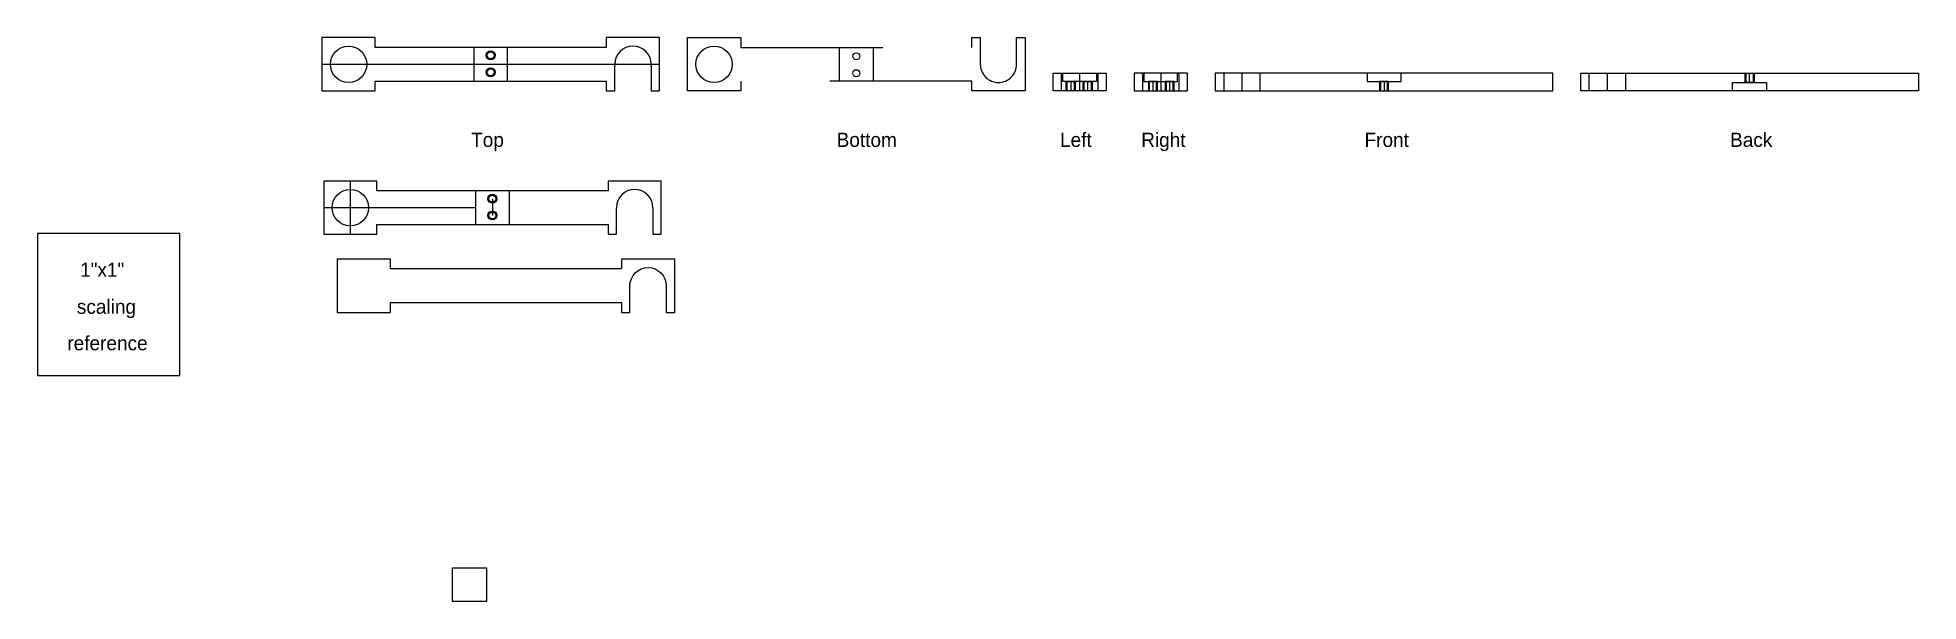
# Model space of a CAD drawing. Header units: inches. Extents: x 0 to 13.2, y -1.6 to 2.4.
import ezdxf

# ---------------------------------------------------------------- set-up
doc = ezdxf.new("R2010")
doc.units = ezdxf.units.IN
doc.header["$MEASUREMENT"] = 0
doc.linetypes.add('DASHED', pattern=[2, 1, -1])
doc.layers.get('0').update_dxf_attribs({"linetype": 'CONTINUOUS'})

msp = doc.modelspace()

# ---------------------------------------------------------------- linework, layer by layer
for p, q in [((2.374, 2.374, 0.125), (2, 2.374, 0.125)), ((2, 2.374, 0.125), (2, 2, 0.125)), ((2.374, 2.305, 0.125), (2.374, 2.374, 0.125)), ((4, 2.305, 0.125), (2.374, 2.305, 0.125)), ((3.068, 2.305, 0.066), (3.068, 2.069, 0.066)), ((3.306, 2.305, 0.066), (3.068, 2.305, 0.066)), ((3.306, 2.069, 0.066), (3.306, 2.305, 0.066)), ((4.374, 2.374, 0.125), (4, 2.374, 0.125)), ((4, 2.374, 0.125), (4, 2.305, 0.125)), ((4.374, 2, 0.125), (4.374, 2.374, 0.125)), ((4.059, 2, 0.125), (4.059, 2.187, 0.125)), ((4.315, 2.187, 0.125), (4.315, 2, 0.125)), ((7.142, 2, 2.374), (7.142, 2.125, 2.374)), ((7.142, 2.125, 2.374), (7.516, 2.125, 2.374)), ((7.329, 2.125), (7.329, 2)), ((7.516, 2.125, 2.374), (7.516, 2, 2.374)), ((7.713, 2.125, 2.374), (7.713, 2, 2.374)), ((8.087, 2.125, 2.374), (7.713, 2.125, 2.374)), ((7.9, 2.125), (7.9, 2)), ((8.087, 2, 2.374), (8.087, 2.125, 2.374)), ((8.283, 2.125, 0.374), (8.283, 2, 0.374)), ((10.657, 2.125, 0.374), (8.283, 2.125, 0.374)), ((8.47, 2.125), (8.47, 2)), ((10.657, 2, 0.374), (10.657, 2.125, 0.374)), ((10.854, 2, 0.374), (10.854, 2.125, 0.374)), ((10.854, 2.125, 0.374), (13.228, 2.125, 0.374)), ((11.041, 2), (11.041, 2.125)), ((12.01, 2.125), (12.073, 2.125)), ((12.01, 2.059), (12.01, 2.125)), ((12.01, 2.125), (12.073, 2.125)), ((12.01, 2.059), (12.01, 2.125)), ((12.041, 2.059), (12.041, 2.125)), ((12.041, 2.059), (12.041, 2.125)), ((12.073, 2.125), (12.073, 2.059)), ((12.073, 2.125), (12.073, 2.059)), ((13.228, 2.125, 0.374), (13.228, 2, 0.374)), ((2, 2, 0.125), (2.374, 2, 0.125)), ((2.374, 2, 0.125), (2.374, 2.069, 0.125)), ((2.374, 2.069, 0.125), (4, 2.069, 0.125)), ((3.068, 2.069, 0.066), (3.306, 2.069, 0.066)), ((4, 2.069, 0.125), (4, 2, 0.125)), ((4, 2, 0.125), (4.059, 2, 0.125)), ((4.315, 2, 0.125), (4.374, 2, 0.125)), ((7.516, 2, 2.374), (7.142, 2, 2.374)), ((7.235, 2), (7.235, 2.066)), ((7.235, 2.066), (7.298, 2.066)), ((7.298, 2), (7.235, 2)), ((7.266, 2.066), (7.266, 2)), ((7.298, 2.066), (7.298, 2)), ((7.353, 2), (7.353, 2.066)), ((7.353, 2.066), (7.416, 2.066)), ((7.416, 2), (7.353, 2)), ((7.384, 2.066), (7.384, 2)), ((7.416, 2.066), (7.416, 2)), ((7.713, 2, 2.374), (8.087, 2, 2.374)), ((7.876, 2.066), (7.813, 2.066)), ((7.813, 2.066), (7.813, 2)), ((7.813, 2), (7.876, 2)), ((7.844, 2.066), (7.844, 2)), ((7.876, 2), (7.876, 2.066)), ((7.994, 2.066), (7.931, 2.066)), ((7.931, 2.066), (7.931, 2)), ((7.931, 2), (7.994, 2)), ((7.962, 2.066), (7.962, 2)), ((7.994, 2), (7.994, 2.066)), ((8.283, 2, 0.374), (10.657, 2, 0.374)), ((9.502, 2.066), (9.439, 2.066)), ((9.439, 2.066), (9.439, 2)), ((9.502, 2.066), (9.439, 2.066)), ((9.439, 2.066), (9.439, 2)), ((9.439, 2), (9.502, 2)), ((9.439, 2), (9.502, 2)), ((9.47, 2.066), (9.47, 2)), ((9.47, 2.066), (9.47, 2)), ((9.502, 2), (9.502, 2.066)), ((9.502, 2), (9.502, 2.066)), ((13.228, 2, 0.374), (10.854, 2, 0.374)), ((12.073, 2.059), (12.01, 2.059)), ((12.073, 2.059), (12.01, 2.059)), ((2.386, 1.366, 0.125), (2.012, 1.366, 0.125)), ((2.012, 1.366, 0.125), (2.012, 0.992, 0.125)), ((2.386, 1.297, 0.125), (2.386, 1.366, 0.125)), ((4.386, 1.366, 0.125), (4.012, 1.366, 0.125)), ((4.012, 1.366, 0.125), (4.012, 1.297, 0.125)), ((4.386, 0.992, 0.125), (4.386, 1.366, 0.125)), ((4.012, 1.297, 0.125), (2.386, 1.297, 0.125)), ((3.079, 1.297, 0.125), (3.079, 1.061, 0.125)), ((3.318, 1.297, 0.125), (3.079, 1.297, 0.125)), ((3.318, 1.061, 0.125), (3.318, 1.297, 0.125)), ((2.386, 0.992, 0.125), (2.386, 1.061, 0.125)), ((2.386, 1.061, 0.125), (4.012, 1.061, 0.125)), ((3.079, 1.061, 0.125), (3.318, 1.061, 0.125)), ((4.012, 1.061, 0.125), (4.012, 0.992, 0.125)), ((4.071, 0.992, 0.125), (4.071, 1.179, 0.125)), ((4.326, 1.179, 0.125), (4.326, 0.992, 0.125)), ((0, 1), (0, 0)), ((0, 1), (1, 1)), ((1, 0), (1, 1)), ((2.012, 0.992, 0.125), (2.386, 0.992, 0.125)), ((4.012, 0.992, 0.125), (4.071, 0.992, 0.125)), ((4.326, 0.992, 0.125), (4.386, 0.992, 0.125)), ((0, 0), (1, 0))]:
    msp.add_line(p, q)
at = {"linetype": 'DASHED'}
for p, q in [((4.571, 2, 0.125), (4.571, 2.374, 0.125)), ((4.571, 2.374, 0.125), (4.945, 2.374, 0.125)), ((4.945, 2.374, 0.125), (4.945, 2.305, 0.125)), ((4.945, 2.305, 0.125), (6.571, 2.305, 0.125)), ((5.639, 2.069, 0.059), (5.639, 2.305, 0.059)), ((5.639, 2.305, 0.059), (5.877, 2.305, 0.059)), ((5.877, 2.305, 0.059), (5.877, 2.069, 0.059)), ((6.571, 2.305, 0.125), (6.571, 2.374, 0.125)), ((6.571, 2.374, 0.125), (6.63, 2.374, 0.125)), ((6.63, 2.374, 0.125), (6.63, 2.187, 0.125)), ((6.886, 2.187, 0.125), (6.886, 2.374, 0.125)), ((6.886, 2.374, 0.125), (6.945, 2.374, 0.125)), ((6.945, 2.374, 0.125), (6.945, 2, 0.125)), ((7.201, 2, 2.315), (7.201, 2.125, 2.315)), ((7.201, 2.125, 2.315), (7.457, 2.125, 2.315)), ((7.211, 2.066, 1.306), (7.211, 2.125, 1.306)), ((7.211, 2.125, 1.306), (7.447, 2.125, 1.306)), ((7.447, 2.125, 1.306), (7.447, 2.066, 1.306)), ((7.457, 2.125, 2.315), (7.457, 2, 2.315)), ((7.772, 2.125, 0.315), (7.772, 2, 0.315)), ((8.028, 2.125, 0.315), (7.772, 2.125, 0.315)), ((7.781, 2.125, 1.306), (7.781, 2.066, 1.306)), ((8.018, 2.125, 1.306), (7.781, 2.125, 1.306)), ((8.018, 2.066, 1.306), (8.018, 2.125, 1.306)), ((8.028, 2, 0.315), (8.028, 2.125, 0.315)), ((8.343, 2.125, 0.315), (8.343, 2, 0.315)), ((8.598, 2.125, 0.315), (8.343, 2.125, 0.315)), ((8.598, 2, 0.315), (8.598, 2.125, 0.315)), ((9.351, 2.125, 0.305), (9.351, 2.066, 0.305)), ((9.59, 2.125, 0.305), (9.351, 2.125, 0.305)), ((9.59, 2.066, 0.305), (9.59, 2.125, 0.305)), ((10.913, 2, 0.315), (10.913, 2.125, 0.315)), ((10.913, 2.125, 0.315), (11.169, 2.125, 0.315)), ((11.169, 2.125, 0.315), (11.169, 2, 0.315)), ((12.017, 2.059, 0.156), (12.017, 2.125, 0.156)), ((12.017, 2.125, 0.156), (12.066, 2.125, 0.156)), ((12.017, 2.059, 0.274), (12.017, 2.125, 0.274)), ((12.017, 2.125, 0.274), (12.066, 2.125, 0.274)), ((12.066, 2.125, 0.156), (12.066, 2.059, 0.156)), ((12.066, 2.125, 0.274), (12.066, 2.059, 0.274)), ((4.945, 2, 0.125), (4.571, 2, 0.125)), ((6.571, 2.069, 0.125), (4.945, 2.069, 0.125)), ((4.945, 2.069, 0.125), (4.945, 2, 0.125)), ((5.877, 2.069, 0.059), (5.639, 2.069, 0.059)), ((6.571, 2, 0.125), (6.571, 2.069, 0.125)), ((6.945, 2, 0.125), (6.571, 2, 0.125)), ((7.457, 2, 2.315), (7.201, 2, 2.315)), ((7.447, 2.066, 1.306), (7.211, 2.066, 1.306)), ((7.242, 2, 1.212), (7.242, 2.066, 1.212)), ((7.242, 2.066, 1.212), (7.291, 2.066, 1.212)), ((7.291, 2, 1.212), (7.242, 2, 1.212)), ((7.291, 2.066, 1.212), (7.291, 2, 1.212)), ((7.36, 2, 1.212), (7.36, 2.066, 1.212)), ((7.36, 2.066, 1.212), (7.409, 2.066, 1.212)), ((7.409, 2, 1.212), (7.36, 2, 1.212)), ((7.409, 2.066, 1.212), (7.409, 2, 1.212)), ((7.772, 2, 0.315), (8.028, 2, 0.315)), ((7.781, 2.066, 1.306), (8.018, 2.066, 1.306)), ((7.819, 2.066, 1.212), (7.819, 2, 1.212)), ((7.869, 2.066, 1.212), (7.819, 2.066, 1.212)), ((7.819, 2, 1.212), (7.869, 2, 1.212)), ((7.869, 2, 1.212), (7.869, 2.066, 1.212)), ((7.938, 2.066, 1.212), (7.938, 2, 1.212)), ((7.987, 2.066, 1.212), (7.938, 2.066, 1.212)), ((7.938, 2, 1.212), (7.987, 2, 1.212)), ((7.987, 2, 1.212), (7.987, 2.066, 1.212)), ((8.343, 2, 0.315), (8.598, 2, 0.315)), ((9.351, 2.066, 0.305), (9.59, 2.066, 0.305)), ((9.446, 2.066, 0.267), (9.446, 2, 0.267)), ((9.495, 2.066, 0.267), (9.446, 2.066, 0.267)), ((9.446, 2.066, 0.149), (9.446, 2, 0.149)), ((9.495, 2.066, 0.149), (9.446, 2.066, 0.149)), ((9.446, 2, 0.267), (9.495, 2, 0.267)), ((9.446, 2, 0.149), (9.495, 2, 0.149)), ((9.495, 2, 0.267), (9.495, 2.066, 0.267)), ((9.495, 2, 0.149), (9.495, 2.066, 0.149)), ((11.169, 2, 0.315), (10.913, 2, 0.315)), ((11.922, 2, 0.305), (11.922, 2.059, 0.305)), ((11.922, 2.059, 0.305), (12.16, 2.059, 0.305)), ((12.16, 2, 0.305), (11.922, 2, 0.305)), ((12.066, 2.059, 0.156), (12.017, 2.059, 0.156)), ((12.066, 2.059, 0.274), (12.017, 2.059, 0.274)), ((12.16, 2.059, 0.305), (12.16, 2, 0.305))]:
    msp.add_line(p, q, dxfattribs=at)
at = {"linetype": 'Continuous'}
for p, q in [((2, 2.187, 0.125), (4.374, 2.187, 0.125)), ((2.199, 1.366, 0.125), (2.199, 0.992, 0.125)), ((3.199, 1.242, 0.125), (3.199, 1.124, 0.125)), ((3.079, 1.179, 0.125), (2.012, 1.179, 0.125)), ((0, 1), (1, 1))]:
    msp.add_line(p, q, dxfattribs=at)
msp.add_lwpolyline([(4.166, 0.63, -1), (4.422, 0.63), (4.422, 0.443), (4.481, 0.443), (4.481, 0.817), (4.107, 0.817), (4.107, 0.748), (2.481, 0.748), (2.481, 0.817), (2.107, 0.817), (2.107, 0.443), (2.481, 0.443), (2.481, 0.512), (4.107, 0.512), (4.107, 0.443), (4.166, 0.443), (4.166, 0.63)], format="xyb", dxfattribs=at)
at = {"linetype": 'Continuous', "elevation": 0.125}
msp.add_lwpolyline([(2.919, -1.352), (3.157, -1.352), (3.157, -1.588), (2.919, -1.588), (2.919, -1.352)], dxfattribs=at)
for centre, radius in [((2.187, 2.187), 0.128), ((3.187, 2.25, 0.066), 0.0315), ((3.187, 2.25), 0.0246), ((4.758, 2.187), 0.128), ((5.758, 2.243), 0.0246), ((3.187, 2.131, 0.066), 0.0315), ((3.187, 2.131), 0.0246), ((5.758, 2.124), 0.0246), ((2.199, 1.179, 0.125), 0.128), ((3.199, 1.242, 0.125), 0.0315), ((3.199, 1.242, 0.125), 0.0246), ((3.199, 1.124, 0.125), 0.0315), ((3.199, 1.124, 0.125), 0.0246)]:
    msp.add_circle(centre, radius)
for centre in [(4.187, 2.187, 0.125), (4.199, 1.179, 0.125)]:
    msp.add_arc(centre, 0.128, 0, 180)
at = {"linetype": 'DASHED'}
msp.add_arc((6.758, 2.187, 0.125), 0.128, 180, 0, dxfattribs=at)

# ---------------------------------------------------------------- texts
for s, p in [('Top', (3.049, 1.606)), ('Bottom', (5.62, 1.606)), ('Left', (7.191, 1.606)), ('Right', (7.762, 1.606)), ('Front', (9.333, 1.606)), ('Back', (11.904, 1.606)), ('1"x1"', (0.299, 0.693)), ('scaling', (0.276, 0.433)), ('reference', (0.209, 0.177))]:
    msp.add_text(s, height=0.1).set_placement(p)

doc.saveas('drawing.dxf')
